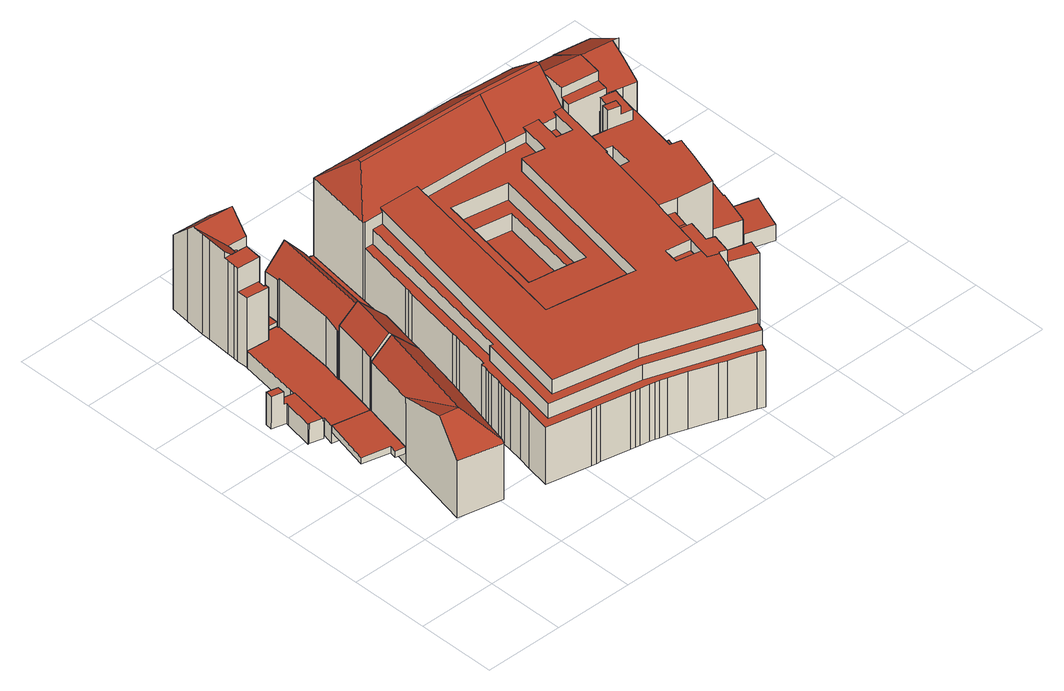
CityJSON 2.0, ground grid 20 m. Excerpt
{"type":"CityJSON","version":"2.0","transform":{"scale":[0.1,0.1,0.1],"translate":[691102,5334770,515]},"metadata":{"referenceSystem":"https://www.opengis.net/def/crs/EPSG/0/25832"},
"CityObjects":{
"building1":{"type":"Building","attributes":{"Gemeindeschluessel":"09162000","HoeheDach":"522.108","HoeheGrund":"520.376","Methode":"2000","NiedrigsteTraufeDesGebaeudes":"522.108","Geometrietyp2DReferenz":"3000","function":"31001_9998","roofType":"1000","measuredHeight":1.73,"storeysAboveGround":1},"geometry":[{"type":"MultiSurface","lod":"2","boundaries":[[[0,1,2,3,4,5,6,7]],[[8,0,7,9]],[[10,6,5,11]],[[9,7,6,10]],[[12,1,0,8]],[[13,3,2,14]],[[14,2,1,12]],[[15,4,3,13]],[[9,10,11,15,13,14,12,8]],[[11,5,4,15]]],"semantics":{"surfaces":[{"type":"RoofSurface"},{"type":"WallSurface"},{"type":"GroundSurface"}],"values":[0,1,1,1,1,1,1,1,2,1]}}]},
"building2":{"type":"Building","attributes":{"Gemeindeschluessel":"09162000","HoeheDach":"540.280","HoeheGrund":"517.608","Methode":"2000","NiedrigsteTraufeDesGebaeudes":"532.669","Geometrietyp2DReferenz":"3000","function":"31001_9998","roofType":"3100","measuredHeight":22.67,"storeysAboveGround":5},"geometry":[{"type":"MultiSurface","lod":"2","boundaries":[[[16,17,18,19,20]],[[21,22,17,16,23]],[[16,24,25,23]],[[26,27,28,20,19]],[[21,29,30,22]],[[26,19,18,31]],[[16,20,28,24]],[[28,27,32,25,24]],[[30,29,32,27,26,31]],[[17,22,30,31,18]],[[32,29,21,23,25]]],"semantics":{"surfaces":[{"type":"RoofSurface"},{"type":"WallSurface"},{"type":"GroundSurface"}],"values":[0,0,0,1,1,1,0,1,2,1,1]}}]},
"building3":{"type":"Building","attributes":{"Gemeindeschluessel":"09162000","HoeheDach":"525.950","HoeheGrund":"517.307","Methode":"2000","NiedrigsteTraufeDesGebaeudes":"521.910","Geometrietyp2DReferenz":"3000","function":"31001_9998","roofType":"1000","measuredHeight":8.64,"storeysAboveGround":1},"geometry":[{"type":"MultiSurface","lod":"2","boundaries":[[[33,34,35,36]],[[37,38,39,40]],[[34,33,41,42]],[[43,44,45,46]],[[36,35,47,48]],[[49,50,51,52,37,40,53,54,55,56,57,58,59,41,33,36,48,60,61,62,63,64,65,66,67,68,69,70,71]],[[54,72,73,55]],[[74,59,58,75]],[[76,77,78,79]],[[49,71,80,79,78,81]],[[70,82,80,71]],[[59,74,42,41]],[[60,83,84,61]],[[81,78,77,43,46,85,86,87]],[[66,88,89,67]],[[62,90,91,63]],[[56,92,93,57]],[[65,94,88,66]],[[63,91,95,64]],[[37,52,85,46,45,38]],[[49,81,87,50]],[[68,96,97,69]],[[64,95,94,65]],[[48,47,83,60]],[[53,98,72,54]],[[74,75,93,92,73,72,98,76,79,80,82,97,96,89,88,94,95,91,90,84,83,47,35,34,42]],[[67,89,96,68]],[[55,73,92,56]],[[50,87,86,51]],[[57,93,75,58]],[[61,84,90,62]],[[69,97,82,70]],[[53,40,39,44,43,77,76,98]],[[45,44,39,38]],[[51,86,85,52]]],"semantics":{"surfaces":[{"type":"WallSurface"},{"type":"GroundSurface"},{"type":"RoofSurface"}],"values":[0,0,0,0,0,1,0,0,0,0,0,0,0,2,0,0,0,0,0,0,0,0,0,0,0,2,0,0,0,0,0,0,0,2,0]}}]},
"building4":{"type":"Building","attributes":{"Gemeindeschluessel":"09162000","HoeheDach":"540.877","HoeheGrund":"517.635","Methode":"2000","NiedrigsteTraufeDesGebaeudes":"533.489","Geometrietyp2DReferenz":"3000","function":"31001_9998","roofType":"3100","measuredHeight":23.24,"storeysAboveGround":5},"geometry":[{"type":"MultiSurface","lod":"2","boundaries":[[[99,100,101,102]],[[103,104,105,106]],[[104,103,107,26]],[[108,109,100,99]],[[110,111,27,26,107]],[[105,112,113,114,106]],[[27,111,109,108]],[[104,26,27,108,99,102,115,112,105]],[[103,106,114,110,107]],[[115,116,113,112]],[[111,110,114,113,116,101,100,109]],[[102,101,116,115]]],"semantics":{"surfaces":[{"type":"WallSurface"},{"type":"GroundSurface"},{"type":"RoofSurface"}],"values":[0,0,0,0,0,0,0,1,2,0,2,0]}}]},
"building5":{"type":"Building","attributes":{"Gemeindeschluessel":"09162000","HoeheDach":"544.500","HoeheGrund":"517.352","Methode":"2000","NiedrigsteTraufeDesGebaeudes":"523.020","Geometrietyp2DReferenz":"3000","function":"31001_9998","roofType":"3100","measuredHeight":27.15,"storeysAboveGround":5},"geometry":[{"type":"MultiSurface","lod":"2","boundaries":[[[117,118,119,120,121]],[[122,123,124,125]],[[126,127,128,129,130]],[[131,132,133,134,135,136]],[[137,138,139,140]],[[118,141,142,139,138,143,144,119]],[[123,122,145,146]],[[147,134,133,148,149,150,151]],[[152,153,154,120,119,144]],[[122,125,155,156,157,158,159,145]],[[152,144,143,160]],[[161,162,163,164]],[[163,162,165,166]],[[166,165,167,168]],[[159,169,146,145]],[[117,121,129,128,170,171]],[[129,121,172,130]],[[173,171,161,164]],[[174,148,133,132]],[[175,168,167,176,156,155]],[[170,128,127,177]],[[177,127,126,178]],[[179,169,159,158,149]],[[157,150,149,158]],[[131,136,154,153]],[[180,142,141,181]],[[147,151,126,130,172]],[[176,178,126,151,150,157,156]],[[147,135,134]],[[173,181,141,118,117,171]],[[160,143,138,137]],[[175,155,125,124]],[[161,171,170,177,178,176,167,165,162]],[[173,164,163,166,168,175,124,123,146,169,179,174,132,131,153,152,160,137,140,180,181]],[[140,139,142,180]],[[147,172,121,120,154,136,135]],[[179,149,148,174]]],"semantics":{"surfaces":[{"type":"RoofSurface"},{"type":"WallSurface"},{"type":"GroundSurface"}],"values":[0,1,0,1,1,0,1,0,1,0,1,1,1,1,1,1,1,1,1,1,1,1,1,1,1,1,1,1,1,1,1,1,0,2,1,0,1]}}]},
"building6":{"type":"Building","attributes":{"Gemeindeschluessel":"09162000","HoeheDach":"540.100","HoeheGrund":"517.430","Methode":"2000","NiedrigsteTraufeDesGebaeudes":"532.340","Geometrietyp2DReferenz":"3000","function":"31001_9998","roofType":"3100","measuredHeight":22.67,"storeysAboveGround":4},"geometry":[{"type":"MultiSurface","lod":"2","boundaries":[[[182,183,184,185,186,164,187]],[[188,189,190,191]],[[187,164,163,192]],[[193,194,195,196]],[[197,198,199,200,201,202,203]],[[201,183,182,202]],[[186,185,189,188]],[[199,204,190,189,185,184,200]],[[196,195,205,206]],[[207,204,199,198]],[[191,190,204,207]],[[184,183,201,200]],[[197,208,193,196,206,209,163,164,186,188,191,207,198]],[[197,203,210,208]],[[187,192,211,205,195,194,210,203,202,182]],[[206,205,211,209]],[[208,210,194,193]],[[209,211,192,163]]],"semantics":{"surfaces":[{"type":"WallSurface"},{"type":"RoofSurface"},{"type":"GroundSurface"}],"values":[0,0,0,0,0,1,0,1,0,0,0,0,2,0,1,0,0,0]}}]},
"building7":{"type":"Building","attributes":{"Gemeindeschluessel":"09162000","HoeheDach":"547.000","HoeheGrund":"517.117","Methode":"1000","NiedrigsteTraufeDesGebaeudes":"527.570","Geometrietyp2DReferenz":"3000","function":"31001_2000","roofType":"1000","measuredHeight":29.88,"storeysAboveGround":6},"geometry":[{"type":"MultiSurface","lod":"2","boundaries":[[[212,213,214,215]],[[216,217,218,219]],[[220,221,222,223]],[[224,225,226,227,228,229,230,231,232,233,234,235,236,237,238,239,240,241,242,243,244,245,246,247,248,249,250,251,252,253,254,255,256,257,258,259,260,261,262,263,264,265,266,267,268,269]],[[270,271,272,273,274]],[[223,222,275,276]],[[277,278,279,280,281,282,283]],[[284,285,286,287]],[[288,289,290,291]],[[282,281,292,293,294,295,296,297,298,299,300,271,270]],[[218,217,301,302,303,304,305,306,307]],[[308,309,310,311,216,219]],[[312,313,314,315]],[[316,317,318,319]],[[320,321,322,323,324,325,326]],[[327,229,228,328]],[[329,240,239,330]],[[331,332,333,334]],[[335,336,337,338]],[[339,340,341,342,343,344,345]],[[303,346,347,304]],[[348,349,274,273,350,351]],[[352,224,269,353]],[[354,241,240,329]],[[355,356,357,358]],[[359,227,226,360]],[[319,318,361,362]],[[313,363,290,289,364,365,366,367,368,369,370,371,333,332,372,373,340,339,220,223,276,374,375,321,320,286,285,214,213,376,377,378,379,361,318,317,380,381,382,383,384,314]],[[385,280,279,386]],[[252,251,387]],[[388,296,295,389]],[[390,383,382,391]],[[374,392,393,375]],[[394,380,317,316]],[[315,314,384,395]],[[396,253,252,387,397,247,246,398,278,277,399]],[[330,239,238,400]],[[341,340,373,401]],[[402,401,373,372,332,331]],[[258,257,256,403,404,405]],[[406,407,408,409,410,265,264,263,262,261]],[[287,286,320,326]],[[411,243,242,412]],[[413,234,233,414]],[[415,230,229,327]],[[416,363,313,312]],[[417,366,365,418]],[[269,268,267,266,419,420,421,353]],[[215,214,285,284]],[[422,423,308,219,218,307,424]],[[425,299,298,426]],[[427,249,248,397,428]],[[429,364,289,288]],[[430,237,236,431]],[[307,306,305,432,433,424]],[[428,397,387,434]],[[435,436,437,399,438,439,410,409]],[[440,441,405,404,403,442,443,437,436,435,409,408,407,406],[433,432,347,346,444,445,423,422,424]],[[446,379,378,447]],[[403,256,255,442]],[[400,238,237,430]],[[448,344,343,449,360,226,225]],[[450,376,213,212]],[[338,337,451,452]],[[246,245,453,454,455,398]],[[375,393,420,419,456,322,321]],[[358,357,336,335]],[[280,457,451,337,336,357,356,292,281]],[[389,295,294,458]],[[459,334,333,371,370,460]],[[302,444,346,303]],[[310,302,301,311]],[[460,370,369,461]],[[283,282,270,274,349]],[[395,384,383,390]],[[221,345,344,448,352,353,421,420,393,392,275,222]],[[462,367,366,417]],[[427,428,434,463]],[[297,296,388,464,426,298]],[[276,275,392,374]],[[398,455,465,386,279,278]],[[328,228,227,359]],[[452,451,457,466]],[[339,345,221,220]],[[434,387,251,250,463]],[[458,294,293,467]],[[311,301,217,216]],[[468,381,380,394]],[[431,236,235,469]],[[291,290,363,416]],[[292,356,355,470,467,293]],[[415,471,472,469,235,234,413,473,231,230]],[[474,244,243,411]],[[304,347,432,305]],[[461,369,368,475]],[[443,396,399,437]],[[476,300,299,425]],[[323,322,456,419,266,265,410,439,438,399,277,283,349,348]],[[397,248,247]],[[396,254,253]],[[324,323,348,351]],[[385,386,465,455,454,453,474,411,412,354,329,330,400,430,431,469,472,471,415,327,328,359,360,449,343,342,341,401,402,331,334,459,460,461,475,462,417,418,429,288,291,416,312,315,395,390,391,468,394,316,319,362,446,447,477,450,212,215,284,287,326,325,324,351,350,273,272,476,425,426,464,388,389,458,467,470,355,358,335,338,452,466]],[[463,250,249,427]],[[473,413,414,478]],[[308,423,445,309]],[[260,259,258,405,441,440,406,261]],[[447,378,377,477]],[[453,245,244,474]],[[309,445,444,302,310]],[[414,233,232,478]],[[448,225,224,352]],[[354,412,242,241]],[[391,382,381,468]],[[418,365,364,429]],[[442,255,254,396,443]],[[272,271,300,476]],[[385,466,457,280]],[[362,361,379,446]],[[478,232,231,473]],[[475,368,367,462]],[[477,377,376,450]]],"semantics":{"surfaces":[{"type":"WallSurface"},{"type":"RoofSurface"},{"type":"GroundSurface"}],"values":[0,0,0,1,0,0,1,0,0,1,1,1,0,0,0,0,0,0,0,0,0,0,0,0,0,0,0,1,0,0,0,0,0,0,0,1,0,0,0,0,0,0,0,0,0,0,0,0,0,0,0,0,0,0,0,0,0,1,0,0,0,0,0,0,0,0,0,1,0,0,0,0,0,1,0,1,0,1,0,0,0,0,0,0,0,0,0,0,0,0,0,0,0,0,0,0,0,1,0,0,0,2,0,1,0,0,0,0,0,0,0,0,0,0,0,0,0,0,0,0,0]}}]},
"building8":{"type":"Building","attributes":{"name":"Pschorr Hochgarage (P11)","Gemeindeschluessel":"09162000","HoeheDach":"540.110","HoeheGrund":"517.301","Methode":"2000","NiedrigsteTraufeDesGebaeudes":"534.940","Geometrietyp2DReferenz":"3000","function":"31001_9998","roofType":"1000","measuredHeight":22.81,"storeysAboveGround":6},"geometry":[{"type":"MultiSurface","lod":"2","boundaries":[[[479,480,481,482]],[[483,484,485,486]],[[486,485,487,488]],[[489,490,491,492]],[[493,494,495,496]],[[497,498,494,493]],[[499,500,501,502]],[[503,504,505,506]],[[507,508,509,497,493,496]],[[488,487,510,511]],[[512,492,491,506,505,513]],[[511,510,480,479]],[[514,515,500,499]],[[515,513,505,504,495,494,498,516,517,501,500]],[[507,518,519,508]],[[519,520,517,516,509,508]],[[512,514,499,502,520,519,518,521,483,486,488,511,479,482,489,492]],[[502,501,517,520]],[[491,490,481,480,510,487,485,484,503,506]],[[512,513,515,514]],[[483,521,495,504,503,484]],[[482,481,490,489]],[[509,516,498,497]],[[496,495,521,518,507]]],"semantics":{"surfaces":[{"type":"WallSurface"},{"type":"RoofSurface"},{"type":"GroundSurface"}],"values":[0,0,0,0,0,0,0,0,1,0,0,0,0,1,0,0,2,0,1,0,0,0,0,0]}}]},
"building9":{"type":"Building","attributes":{"Gemeindeschluessel":"09162000","HoeheDach":"534.900","HoeheGrund":"517.240","Methode":"2000","NiedrigsteTraufeDesGebaeudes":"521.460","Geometrietyp2DReferenz":"3000","function":"31001_9998","roofType":"1000","measuredHeight":17.66,"storeysAboveGround":1},"geometry":[{"type":"MultiSurface","lod":"2","boundaries":[[[522,523,524,507,525]],[[525,507,508,526]],[[507,527,528,508]],[[526,508,528,529]],[[530,531,532,533]],[[534,527,507,524]],[[523,532,531,535,536,534,524]],[[537,535,531,530]],[[529,528,527,534,536,538]],[[538,537,530,533,522,525,526,529]],[[538,536,535,537]],[[533,532,523,522]]],"semantics":{"surfaces":[{"type":"WallSurface"},{"type":"RoofSurface"},{"type":"GroundSurface"}],"values":[0,0,1,0,0,0,1,0,0,2,0,0]}}]},
"building10":{"type":"Building","attributes":{"Gemeindeschluessel":"09162000","HoeheDach":"543.524","HoeheGrund":"515.570","Methode":"1000","NiedrigsteTraufeDesGebaeudes":"521.455","Geometrietyp2DReferenz":"3000","function":"31001_9998","roofType":"1000","measuredHeight":27.95,"storeysAboveGround":6},"geometry":[{"type":"MultiSurface","lod":"2","boundaries":[[[539,540,541,542]],[[543,544,545,546]],[[541,547,548,549,550,551]],[[541,540,552,553,554,555,556,557,558,559,560,561,562,563,547]],[[563,564,548,547]],[[565,566,567,568]],[[568,561,560,565]],[[569,558,557,570]],[[571,567,566,572]],[[573,574,575,546,545,576]],[[574,577,578,552,540,539,575]],[[579,580,581,544,543]],[[582,583,584,577,574,573,571,572,585,586,569,570,587]],[[583,588,589,584]],[[590,549,548,564,576,545,544]],[[542,541,551,580,579]],[[590,591,550,549]],[[585,565,560,559,586]],[[572,566,565,585]],[[582,587,556,555,592,593]],[[584,589,578,577]],[[544,581,591,590]],[[586,559,558,569]],[[567,562,561,568]],[[550,591,581,580,551]],[[542,579,543,546,575,539]],[[594,595,578,589,588,593,592]],[[595,553,552,578]],[[582,593,588,583]],[[571,573,576,564,563,562,567]],[[570,557,556,587]],[[592,555,554,594]],[[594,554,553,595]]],"semantics":{"surfaces":[{"type":"WallSurface"},{"type":"RoofSurface"},{"type":"GroundSurface"}],"values":[0,0,0,1,0,1,0,0,0,0,0,0,2,0,1,0,0,0,0,0,0,0,0,0,1,1,1,0,0,0,0,0,0]}}]},
"building11":{"type":"Building","attributes":{"Gemeindeschluessel":"09162000","HoeheDach":"545.540","HoeheGrund":"517.123","Methode":"2000","NiedrigsteTraufeDesGebaeudes":"538.106","Geometrietyp2DReferenz":"3000","function":"31001_9998","roofType":"2100","measuredHeight":28.42,"storeysAboveGround":6},"geometry":[{"type":"MultiSurface","lod":"2","boundaries":[[[596,597,598,599,600,601]],[[455,602,603,386]],[[604,605,602,606]],[[607,411,474,453,455,386,385,466,608,609]],[[607,596,601,411]],[[597,604,606,598]],[[608,610,611,609]],[[605,611,610,612,613,603,602]],[[607,609,611,605,604,597,596]],[[386,603,613,385]],[[466,612,610,608]],[[385,613,612,466]],[[411,601,600,474]],[[455,453,599,598,606,602]],[[474,600,599,453]]],"semantics":{"surfaces":[{"type":"RoofSurface"},{"type":"WallSurface"},{"type":"GroundSurface"}],"values":[0,1,0,2,1,1,1,0,1,1,1,1,1,1,1]}}]},
"building12":{"type":"Building","attributes":{"Gemeindeschluessel":"09162000","HoeheDach":"521.550","HoeheGrund":"517.246","Methode":"2000","NiedrigsteTraufeDesGebaeudes":"521.550","Geometrietyp2DReferenz":"3000","function":"31001_2000","roofType":"1000","measuredHeight":4.3,"storeysAboveGround":1},"geometry":[{"type":"MultiSurface","lod":"2","boundaries":[[[614,615,616,617]],[[618,619,620,621]],[[622,623,615,614]],[[624,625,619,618]],[[626,627,623,622]],[[617,616,625,624]],[[623,627,620,619,625,616,615]],[[614,617,624,618,621,626,622]],[[621,620,627,626]]],"semantics":{"surfaces":[{"type":"WallSurface"},{"type":"RoofSurface"},{"type":"GroundSurface"}],"values":[0,0,0,0,0,0,1,2,0]}}]},
"building13":{"type":"Building","attributes":{"Gemeindeschluessel":"09162000","HoeheDach":"525.350","HoeheGrund":"515.165","Methode":"2000","NiedrigsteTraufeDesGebaeudes":"521.500","Geometrietyp2DReferenz":"3000","function":"31001_2000","roofType":"1000","measuredHeight":10.19,"storeysAboveGround":2},"geometry":[{"type":"MultiSurface","lod":"2","boundaries":[[[628,629,630,631]],[[632,565,566,633]],[[634,635,636,637]],[[565,638,639,640]],[[637,636,638,565,632]],[[641,642,643,644]],[[644,643,645,646]],[[647,641,644,646,648,649,650,634,637,632,633,651,652,653,628,631,654,655]],[[651,656,657,652]],[[649,658,659,650]],[[645,658,649,648,646]],[[631,630,660,654]],[[654,660,661,655]],[[633,566,656,651]],[[653,662,629,628]],[[652,657,662,653]],[[645,643,642,639,638,636,635,659,658]],[[640,663,661,660,630,629,662,657,656,566,565]],[[647,663,640,639,642,641]],[[655,661,663,647]],[[650,659,635,634]]],"semantics":{"surfaces":[{"type":"WallSurface"},{"type":"GroundSurface"},{"type":"RoofSurface"}],"values":[0,0,0,0,0,0,0,1,0,0,0,0,0,0,0,0,2,2,0,0,0]}}]},
"building14":{"type":"Building","attributes":{"Gemeindeschluessel":"09162000","HoeheDach":"545.610","HoeheGrund":"515.549","Methode":"2000","NiedrigsteTraufeDesGebaeudes":"527.280","Geometrietyp2DReferenz":"3000","function":"31001_9998","roofType":"3100","measuredHeight":30.06,"storeysAboveGround":6},"geometry":[{"type":"MultiSurface","lod":"2","boundaries":[[[664,665,666,667,668]],[[669,670,671,666]],[[672,673,674,675,670,669]],[[676,677,674,673]],[[678,675,674,677,679]],[[672,665,664,680,681,682,676,673]],[[681,683,684,682]],[[664,668,685,680]],[[676,682,684,679,677]],[[671,678,667,666]],[[672,669,666,665]],[[667,678,679,684,683,685,668]],[[670,675,678,671]],[[680,685,683,681]]],"semantics":{"surfaces":[{"type":"WallSurface"},{"type":"RoofSurface"},{"type":"GroundSurface"}],"values":[0,1,0,0,1,2,0,0,0,0,0,1,0,0]}}]}
},
"vertices":[
[102,408,71],[98,390,71],[123,385,71],[154,520,71],[153,521,71],[154,523,71],[61,542,71],[32,424,71],[102,408,54],[32,424,54],[61,542,54],[154,523,54],[98,390,54],[154,520,54],[123,385,54],[153,521,54],
[139,242,253],[191,166,183],[248,374,177],[272,499,184],[205,511,253],[77,183,180],[189,160,177],[92,251,253],[124,389,203],[123,385,205],[272,499,26],[154,520,26],[154,520,202],[77,183,26],[189,160,26],[248,374,26],[123,385,26],
[179,859,23],[179,859,69],[207,856,69],[207,856,23],[3,663,23],[3,663,110],[7,681,110],[7,681,23],[179,861,23],[179,861,69],[36,675,77],[36,675,110],[33,656,110],[33,656,77],[206,851,69],[206,851,23],[27,574,23],[24,574,23],[38,647,23],[39,654,23],[78,666,23],[82,688,23],[107,841,23],[163,836,23],[164,845,23],[159,846,23],[161,863,23],[209,851,23],[189,691,23],[179,648,23],[178,643,23],[180,642,23],[162,555,23],[155,523,23],[154,523,23],[61,542,23],[69,572,23],[62,573,23],[60,565,23],[82,688,69],[107,841,69],[161,863,69],[159,846,69],[76,667,69],[76,667,77],[59,566,77],[59,566,69],[60,565,69],[27,574,77],[62,573,69],[209,851,69],[189,691,69],[39,654,77],[38,647,77],[24,574,77],[155,523,69],[154,523,69],[179,648,69],[178,643,69],[163,836,69],[164,845,69],[162,555,69],[180,642,69],[61,542,69],[69,572,69],[78,666,69],
[154,523,26],[154,523,212],[155,523,213],[155,523,26],[272,502,185],[272,502,26],[295,620,26],[295,620,187],[272,499,185],[153,521,26],[153,521,212],[199,512,259],[154,520,213],[180,642,26],[180,642,213],[225,634,259],[162,555,26],[162,555,213],
[215,957,246],[221,1005,295],[119,1013,295],[119,1011,293],[167,961,246],[164,845,211],[164,845,24],[159,846,24],[159,846,211],[169,908,225],[184,906,225],[189,959,225],[167,961,225],[161,908,225],[114,961,24],[109,902,24],[109,902,275],[110,912,275],[110,912,291],[114,961,292],[135,1085,24],[135,1085,224],[228,1077,225],[228,1077,24],[229,1075,226],[228,1075,226],[129,1085,224],[122,1035,273],[163,836,211],[163,836,24],[128,911,275],[108,883,275],[106,869,275],[164,864,275],[169,908,275],[122,1035,24],[116,985,24],[116,985,293],[161,863,211],[163,862,211],[164,864,211],[106,869,211],[107,841,211],[129,1085,24],[209,894,80],[207,856,80],[207,856,24],[209,894,24],[179,859,80],[179,859,24],[179,861,80],[179,861,24],[107,841,24],[189,959,80],[215,957,80],[161,908,246],[215,957,24],[108,883,24],[161,863,24],[163,862,80],[184,906,80],[169,908,80],[106,869,24],[228,1075,24],[229,1075,24],
[260,889,251],[309,883,193],[309,883,173],[329,881,173],[329,881,24],[209,894,193],[329,880,24],[329,880,173],[334,879,173],[334,879,24],[207,856,195],[179,648,24],[179,648,198],[189,691,202],[189,691,24],[180,642,24],[295,620,24],[295,620,173],[272,624,173],[272,624,193],[223,634,251],[180,642,200],[296,620,173],[209,851,199],[209,851,24],[296,620,24],[178,643,24],[206,851,24],[178,643,197],[206,851,196],
[362,481,21],[362,481,175],[364,493,175],[364,493,21],[627,709,126],[627,709,172],[581,461,172],[581,461,126],[542,110,175],[542,110,215],[313,155,215],[313,155,175],[551,132,253],[810,42,253],[810,43,253],[814,53,253],[868,200,253],[878,227,253],[852,237,253],[857,260,253],[796,272,253],[803,312,253],[867,301,253],[867,302,253],[868,306,253],[890,403,253],[902,448,253],[939,630,253],[942,629,253],[944,642,253],[947,658,253],[969,771,253],[973,790,253],[974,796,253],[974,797,253],[952,799,253],[951,791,253],[939,729,253],[899,736,253],[910,794,253],[912,803,253],[871,807,253],[870,798,253],[856,725,253],[799,736,253],[790,688,253],[716,308,253],[676,315,253],[534,339,253],[491,346,253],[515,473,253],[519,497,253],[577,813,253],[579,821,253],[476,826,253],[474,817,253],[407,491,253],[341,172,253],[449,996,247],[487,995,247],[487,995,21],[449,996,21],[449,996,246],[358,376,215],[358,376,175],[825,887,320],[982,872,320],[983,875,320],[984,884,320],[826,899,320],[494,912,320],[492,900,320],[393,645,21],[393,645,175],[395,657,175],[395,657,21],[495,98,21],[495,98,175],[424,112,175],[424,112,21],[835,981,247],[768,984,247],[755,984,247],[742,985,247],[640,989,247],[611,990,247],[582,991,247],[512,994,247],[500,994,247],[727,692,172],[682,444,172],[700,441,172],[752,728,172],[610,753,172],[562,490,172],[557,466,172],[602,458,126],[661,448,126],[682,444,126],[727,692,126],[400,116,21],[400,116,175],[290,138,175],[290,138,21],[325,317,21],[325,317,175],[329,340,175],[329,340,21],[397,669,175],[426,819,175],[426,819,245],[426,820,246],[426,820,21],[426,819,21],[397,669,21],[878,227,21],[868,200,21],[942,629,21],[939,630,21],[712,32,21],[712,32,175],[694,39,175],[694,39,21],[893,975,21],[893,975,247],[991,966,247],[991,966,21],[801,19,175],[795,2,175],[795,2,21],[801,19,21],[802,21,21],[802,21,215],[801,19,215],[700,441,218],[752,728,218],[421,820,246],[421,821,247],[421,821,21],[421,820,21],[551,132,215],[341,172,215],[944,642,21],[837,981,21],[837,981,247],[865,978,247],[865,978,21],[814,53,21],[810,43,21],[332,352,175],[332,352,21],[412,114,175],[507,95,175],[520,93,175],[542,89,175],[554,86,175],[566,83,175],[584,78,175],[629,63,175],[661,51,175],[745,21,175],[777,9,175],[366,374,175],[447,818,175],[360,469,175],[343,378,175],[337,379,175],[334,364,175],[322,305,175],[320,293,175],[316,270,175],[309,235,175],[302,200,175],[984,884,21],[983,875,21],[910,794,245],[640,989,21],[742,985,21],[309,235,21],[316,270,21],[366,374,215],[447,818,215],[322,305,21],[302,200,21],[870,798,245],[951,791,245],[981,864,312],[816,803,245],[902,448,21],[777,9,21],[745,21,21],[799,736,218],[790,688,218],[716,308,218],[491,346,218],[515,473,218],[519,497,218],[577,813,218],[577,813,245],[969,771,21],[947,658,21],[867,301,224],[803,312,224],[852,237,21],[412,114,21],[542,89,21],[520,93,21],[474,817,245],[474,817,215],[407,491,215],[581,461,218],[602,458,218],[557,466,218],[512,994,21],[582,991,21],[939,729,212],[951,791,212],[507,95,21],[890,403,21],[868,306,21],[610,753,218],[562,490,218],[910,794,212],[621,811,218],[766,805,218],[816,803,218],[766,805,245],[621,811,245],[534,339,218],[676,315,218],[856,725,218],[870,798,218],[682,444,218],[661,448,218],[334,364,21],[337,379,21],[810,42,215],[810,42,21],[360,469,21],[991,964,249],[991,964,21],[974,796,21],[974,797,21],[981,864,21],[447,818,245],[993,964,249],[755,984,21],[661,51,21],[629,63,21],[584,78,21],[554,86,21],[899,736,212],[611,990,21],[982,872,21],[993,964,21],[768,984,21],[320,293,21],[867,302,21],[835,981,21],[857,260,21],[867,301,21],[857,260,224],[973,790,21],[566,83,21],[500,994,21],[343,378,21],[796,272,224],
[921,255,23],[921,255,219],[981,238,219],[981,238,23],[915,272,23],[915,272,219],[918,269,219],[918,269,23],[920,265,219],[920,265,23],[968,199,23],[968,199,219],[903,225,219],[903,225,23],[893,283,199],[893,283,251],[911,275,251],[911,275,199],[907,340,199],[907,340,251],[852,237,23],[852,237,251],[867,302,251],[867,302,23],[912,275,219],[912,275,251],[900,226,251],[900,226,219],[940,393,199],[890,403,199],[877,346,199],[921,260,219],[921,260,23],[883,232,23],[883,232,251],[878,227,23],[878,227,251],[877,346,251],[868,306,251],[940,393,23],[890,403,23],[868,306,23],[911,275,23],
[972,387,22],[972,387,65],[940,393,65],[940,393,22],[890,403,22],[951,436,199],[902,448,199],[902,448,22],[1017,336,22],[1017,336,65],[964,347,65],[964,347,22],[951,436,65],[1048,423,65],[957,434,65],[1048,423,22],[957,434,22],
[956,705,117],[956,705,234],[1008,696,234],[1008,696,117],[1035,710,117],[1035,710,262],[1047,759,262],[1047,759,117],[1068,682,234],[1068,682,262],[1039,688,262],[1039,688,285],[1008,696,285],[947,658,234],[979,650,234],[968,590,234],[931,594,234],[902,448,234],[957,434,234],[1048,423,234],[1077,509,234],[1094,564,234],[1067,571,234],[1102,747,234],[1085,751,234],[1085,751,262],[1094,564,65],[1136,740,65],[1102,747,65],[1067,571,65],[1048,423,6],[957,434,6],[1102,747,6],[1136,740,6],[1062,756,6],[969,771,6],[969,771,117],[1062,756,262],[947,658,6],[947,658,93],[1013,715,117],[1013,715,285],[1035,710,285],[939,630,6],[942,629,6],[944,642,6],[1094,564,6],[1077,509,6],[902,448,6],[942,629,93],[944,642,93],[1044,708,262],[1044,708,285],[931,594,93],[939,630,93],[968,590,93],[979,650,93],
[1062,756,280],[1067,785,280],[974,798,280],[974,796,280],[973,790,280],[969,771,280],[981,864,305],[983,875,297],[1067,785,305],[1079,850,305],[974,798,305],[1062,756,21],[993,965,21],[1097,951,21],[993,965,231],[1097,951,231],[993,964,232],[984,884,291],
[1115,400,22],[1115,400,65],[1116,403,65],[1116,403,22],[1144,487,22],[1144,487,65],[1220,464,65],[1220,464,22],[1186,377,22],[1186,377,65],[1116,402,22],[1116,402,65],[1207,431,22],[1207,431,65],
[1190,645,2],[1190,645,65],[1172,586,65],[1172,586,2],[1094,564,2],[1136,740,2],[1048,423,2],[1048,423,104],[1077,509,104],[1077,509,2],[1094,564,104],[1159,548,104],[1159,548,65],[1141,488,2],[1141,488,104],[1144,487,104],[1144,487,2],[1116,402,104],[1116,402,2],[1159,549,2],[1116,403,2],[1115,403,2],[1115,402,2],[1137,740,2],[1218,730,2],[1192,645,2],[1164,559,2],[1162,559,2],[1137,740,65],[1218,730,65],[1115,403,104],[1115,402,104],[1164,559,65],[1162,559,65],[1192,645,65],[1159,549,65],
[1137,740,5],[1150,797,5],[1150,797,123],[1150,797,289],[1137,740,263],[1166,797,123],[1172,832,123],[1157,835,123],[1166,797,5],[1190,936,5],[1190,936,232],[1172,832,306],[1097,951,5],[1097,951,232],[1157,835,306],[1078,847,306],[1136,740,5],[1102,747,5],[1062,756,5],[1102,747,263],[1062,756,265],[1136,740,263]
]}
